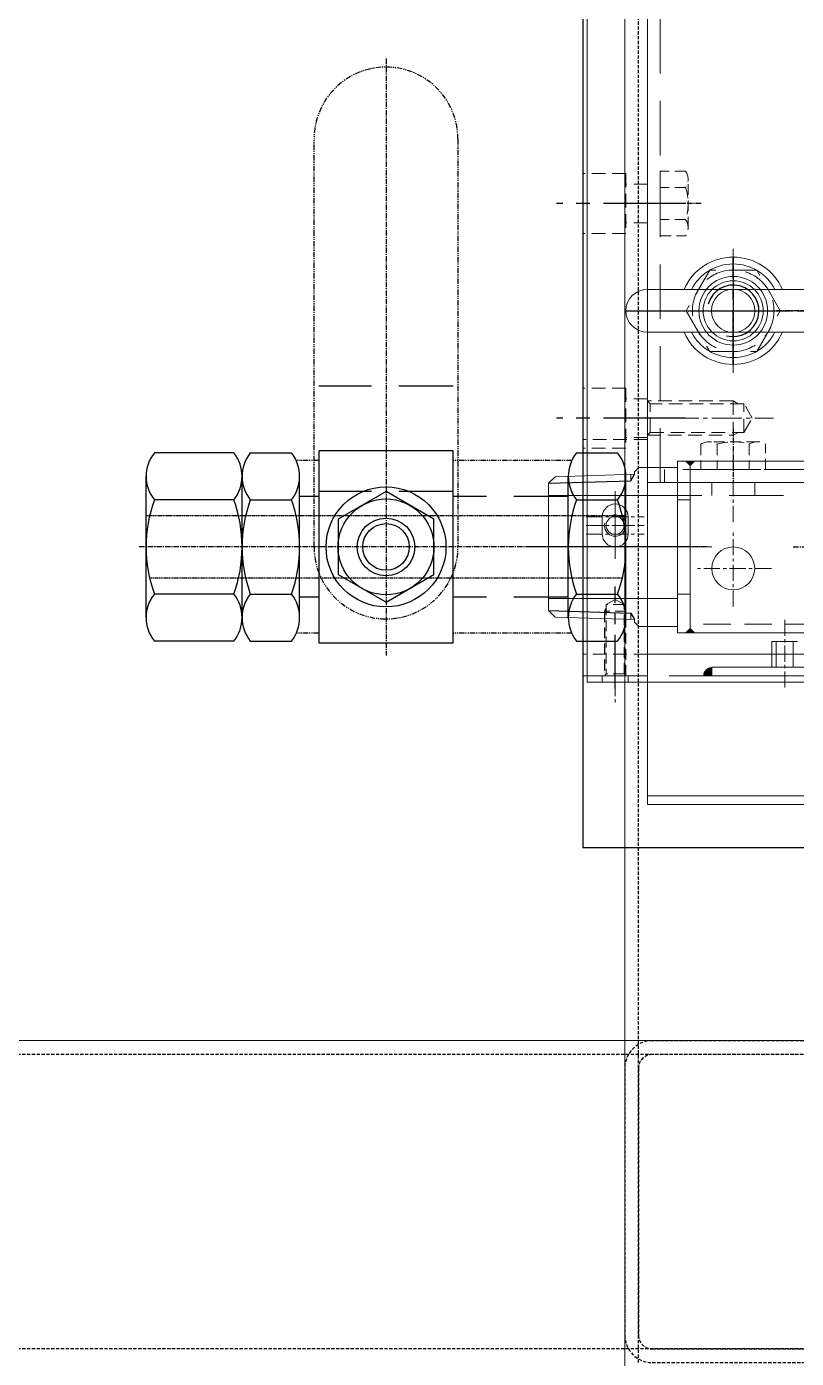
# Model space of a CAD drawing. Header units: millimetres. Extents: x -32759 to 129432, y 390 to 54305.
# Drawn here: x 28330.6 to 28510, y 24907.9 to 25218.1 of the extents above; entities that cross this region are included whole.
import ezdxf

# ---------------------------------------------------------------- set-up
doc = ezdxf.new("R2010")
doc.units = ezdxf.units.MM
for name, pattern in [('CENTER', [2, 1.25, -0.25, 0.25, -0.25]), ('CENTER1', [10, 7, -1, 1, -1]), ('CENTER2', [28.575, 19.05, -3.175, 3.175, -3.175]), ('DASHED', [19.05, 12.7, -6.35]), ('HIDDEN', [0.375, 0.25, -0.125]), ('HIDDEN2', [4.7625, 3.175, -1.5875]), ('HIDDENX2', [19.05, 12.7, -6.35]), ('PHANTOM', [2.5, 1.25, -0.25, 0.25, -0.25, 0.25, -0.25])]:
    doc.linetypes.add(name, pattern=pattern)
for name, color, linetype in [('01d', 211, 'Continuous'), ('8', 17, 'Continuous'), ('BALL-VALVE-1', 1, 'CENTER'), ('BALL-VALVE-2', 2, 'HIDDEN'), ('BALL-VALVE-3', 3, 'DASHED'), ('BALL-VALVE-4', 4, 'PHANTOM'), ('BALL-VALVE-5', 7, 'Continuous'), ('BALL-VALVE-8', 8, 'Continuous'), ('CEN', 1, 'CENTER'), ('CENTER', 1, 'CENTER'), ('HL', 2, 'HIDDEN'), ('THIN', 3, 'Continuous')]:
    doc.layers.add(name, color=color, linetype=linetype)
doc.layers.add('_BODY', color=7, linetype='Continuous', lineweight=13)

# ---------------------------------------------------------------- blocks, each defined once
blk = doc.blocks.new('6ertwstw')
at = {"ltscale": 0.5}
blk.add_line((205627.73, 31324.74), (205627.73, 30724.74), dxfattribs=at)
at = {"layer": 'HL', "ltscale": 3}
for p, q in [((205555.93, 30724.74), (205555.93, 31324.74)), ((205624.53, 30724.74), (205624.53, 31324.74))]:
    blk.add_line(p, q, dxfattribs=at)
blk = doc.blocks.new('78544')
at = {"color": 0}
blk.add_blockref('6ertwstw', (-14113.42, -7180.69), dxfattribs=at)
blk = doc.blocks.new('546YQQR3')
at = {"ltscale": 0.5}
blk.add_line((208098.28, 17591.14), (207248.28, 17591.14), dxfattribs=at)
blk = doc.blocks.new('UYEWS')
blk.add_blockref('546YQQR3', (0, 293.69))
blk = doc.blocks.new('56WERWT')
at = {"ltscale": 0.5}
blk.add_line((208553.36, 12985.34), (207713.36, 12985.34), dxfattribs=at)
at = {"layer": 'HL', "ltscale": 3}
blk.add_line((207713.36, 12982.14), (208553.36, 12982.14), dxfattribs=at)
blk = doc.blocks.new('875654')
at = {"layer": 'HL', "ltscale": 3}
for p, q in [((237346.1, 2606.34), (237283.9, 2606.34)), ((237346.1, 2603.14), (237283.9, 2603.14)), ((237277.5, 2599.94), (237277.5, 2537.74)), ((237280.7, 2599.94), (237280.7, 2537.74)), ((237349.3, 2537.74), (237349.3, 2599.94)), ((237352.5, 2537.74), (237352.5, 2599.94)), ((237283.9, 2534.54), (237346.1, 2534.54)), ((237283.9, 2531.34), (237346.1, 2531.34))]:
    blk.add_line(p, q, dxfattribs=at)
for centre, radius, start, end in [((237283.9, 2599.94), 6.4, 90, 180), ((237346.1, 2599.94), 6.4, 0, 90), ((237283.9, 2599.94), 3.2, 90, 180), ((237346.1, 2599.94), 3.2, 0, 90), ((237283.9, 2537.74), 6.4, 180, 270), ((237283.9, 2537.74), 3.2, 180, 270), ((237346.1, 2537.74), 6.4, 270, 0), ((237346.1, 2537.74), 3.2, 270, 0)]:
    blk.add_arc(centre, radius, start, end, dxfattribs=at)
blk = doc.blocks.new('574534')
for name, p in [('UYEWS', (-13724.46, 3117.63)), ('56WERWT', (-14184.54, 8017.12))]:
    blk.add_blockref(name, p)
at = {"color": 0}
blk.add_blockref('875654', (-43748.68, 18396.12), dxfattribs=at)
blk = doc.blocks.new('AE4TV4SE5YR6Y')
at = {"color": 2, "linetype": 'HIDDENX2', "ltscale": 0.5}
blk.add_lwpolyline([(-7337.92, 5245.23), (-7326.95, 5245.23), (-7321.47, 5254.73), (-7326.95, 5264.23), (-7337.92, 5264.23), (-7343.41, 5254.73), (-7337.92, 5245.23)], dxfattribs=at)
blk.add_circle((-7332.44, 5254.73), 9.5, dxfattribs=at)
blk.add_circle((-7332.44, 5254.73), 5.05)
at = {"layer": 'CENTER'}
for p, q in [((-7332.44, 5267.23), (-7332.44, 5242.23)), ((-7346.41, 5254.73), (-7318.47, 5254.73))]:
    blk.add_line(p, q, dxfattribs=at)
at = {"layer": 'THIN'}
blk.add_arc((-7332.44, 5254.73), 6, 255, 165, dxfattribs=at)
blk = doc.blocks.new('A4TCES5YTRTY')
at = {"color": 2, "linetype": 'HIDDENX2', "ltscale": 0.2}
for p, q in [((-7334.14, 5176.05), (-7334.14, 5164.79)), ((-7334.72, 5174.17), (-7340.64, 5174.17)), ((-7334.72, 5166.67), (-7340.64, 5166.67))]:
    blk.add_line(p, q, dxfattribs=at)
blk.add_lwpolyline([(-7340.64, 5177.92), (-7334.72, 5177.92, -0.309401), (-7334.72, 5174.17, -0.154701), (-7334.72, 5166.67, -0.309401), (-7334.72, 5162.91), (-7340.64, 5162.91), (-7340.64, 5177.92)], format="xyb", dxfattribs=at)
at = {"layer": 'CENTER'}
blk.add_line((-7331.14, 5170.42), (-7343.64, 5170.42), dxfattribs=at)
blk = doc.blocks.new('A$C0981541C')
at = {"color": 3}
for p in [(-65, 40), (365, 0)]:
    blk.add_line(p, (-65, 0), dxfattribs=at)
at = {"color": 2, "linetype": 'HIDDENX2'}
for p, q in [((-62, 40), (-62, 4)), ((-65, 4), (-62, 4)), ((-65, 3), (365, 3))]:
    blk.add_line(p, q, dxfattribs=at)
at = {"color": 1, "linetype": 'CENTER', "ltscale": 3}
for p, q in [((-25, 34.44), (-25, 5.56)), ((-10.56, 20), (-39.44, 20))]:
    blk.add_line(p, q, dxfattribs=at)
at = {"color": 3}
blk.add_circle((-25, 20), 7, dxfattribs=at)
at = {"extrusion": (0, 0, -1), "zscale": -1, "rotation": 90.00000000000004}
blk.add_blockref('AE4TV4SE5YR6Y', (5279.73, 7352.44), dxfattribs=at)
at = {"extrusion": (0, 0, -1), "xscale": -1, "zscale": -1}
blk.add_blockref('A4TCES5YTRTY', (-7278.64, -5150.42), dxfattribs=at)
at = {"extrusion": (0, 0, -1), "xscale": -1, "zscale": -1, "rotation": 270}
blk.add_blockref('A4TCES5YTRTY', (-5170.42, 7343.64), dxfattribs=at)
blk = doc.blocks.new('A$C4AA64E7E')
at = {"color": 1, "linetype": 'CENTER', "ltscale": 3}
for p, q in [((0, 6.54), (0, -9.54)), ((0, -28.91), (0, -11.09)), ((8.91, -20), (-8.91, -20))]:
    blk.add_line(p, q, dxfattribs=at)
at = {"color": 3}
for p, q in [((-20, 0), (-20, -40)), ((-20, 0), (630, 0)), ((-20, -40), (630, -40))]:
    blk.add_line(p, q, dxfattribs=at)
at = {"color": 2, "linetype": 'HIDDENX2', "ltscale": 3}
for p, q in [((-5, 0), (-5, -3)), ((5, 0), (5, -3))]:
    blk.add_line(p, q, dxfattribs=at)
at = {"color": 2, "linetype": 'HIDDENX2'}
blk.add_line((-20, -3), (630, -3), dxfattribs=at)
at = {"color": 3}
blk.add_circle((0, -20), 5, dxfattribs=at)
blk = doc.blocks.new('A$C50693D2F')
at = {"color": 0, "linetype": 'HIDDEN', "ltscale": 10}
for p, q in [((17.3, -6.06), (17.3, -11.06)), ((18.9, -6.49), (18.9, -10.62))]:
    blk.add_line(p, q, dxfattribs=at)
for points in [[(2.3, -6.06), (2.73, -6.49), (2.73, -10.62), (2.3, -11.06)], [(2.73, -6.49), (18.9, -6.49), (20.09, -8.56), (18.9, -10.62), (2.73, -10.62)]]:
    blk.add_lwpolyline(points, dxfattribs=at)
at = {"layer": 'CENTER', "ltscale": 10}
blk.add_line((-0.7, -8.56), (23.09, -8.56), dxfattribs=at)
at = {"layer": 'THIN', "color": 0, "linetype": 'HIDDEN', "ltscale": 10}
for points in [[(2.3, -6.06), (17.3, -6.06), (18.05, -6.49)], [(18.05, -10.62), (17.3, -11.06), (2.3, -11.06)]]:
    blk.add_lwpolyline(points, dxfattribs=at)
blk = doc.blocks.new('A$C48716A74')
at = {"color": 2}
for p, q in [((-15, -60), (-15, 460)), ((0, 460), (-15, 460)), ((0, -60), (0, 460))]:
    blk.add_line(p, q, dxfattribs=at)
at = {"color": 0, "linetype": 'HIDDEN2'}
for p, q in [((0, 455), (-15, 455)), ((-5, 407), (-15, 407)), ((-5, 393), (-5, 407)), ((0, 405), (-15, 405)), ((0, 404.5), (-5, 404.5)), ((0, 395.5), (-5, 395.5)), ((-5, 393), (-15, 393)), ((-5, 357), (-15, 357)), ((-5, 343), (-5, 357)), ((0, 354.5), (-5, 354.5)), ((0, 345.5), (-5, 345.5)), ((-5, 343), (-15, 343))]:
    blk.add_line(p, q, dxfattribs=at)
at = {"color": 1, "linetype": 'CENTER', "ltscale": 3}
for p, q in [((-7.5, 429.58), (-7.5, 420.42)), ((-2.92, 425), (-12.08, 425))]:
    blk.add_line(p, q, dxfattribs=at)
at = {"color": 3}
blk.add_circle((-7.5, 425), 2.1, dxfattribs=at)
blk.add_arc((-7.5, 425), 2.5, 254.966, 194.591)
at = {"layer": 'CEN', "color": 6, "linetype": 'CENTER2'}
blk.add_line((8.85, 430), (-21.19, 430), dxfattribs=at)
at = {"layer": 'CEN', "linetype": 'CENTER2'}
for p, q in [((8.85, 400), (-21.19, 400)), ((8.85, 400), (-21.19, 400)), ((8.85, 350), (-21.19, 350)), ((8.85, 350), (-21.19, 350))]:
    blk.add_line(p, q, dxfattribs=at)
at = {"ltscale": 10, "rotation": 270}
blk.add_blockref('A$C50693D2F', (1.06, 462.3), dxfattribs=at)
blk = doc.blocks.new('A$C1A602C20')
at = {"color": 1, "linetype": 'CENTER', "ltscale": 3}
blk.add_line((-99.84, -126.25), (-99.84, -110.32), dxfattribs=at)
for p, q in [((-102.84, -115.52), (-96.84, -115.52)), ((-102.84, -121.52), (-102.84, -115.52)), ((-101.84, -121.52), (-101.84, -115.52)), ((-97.84, -121.52), (-97.84, -115.52))]:
    blk.add_line(p, q)
at = {"color": 3}
for p, q in [((503.16, -121.52), (-116.84, -121.52)), ((-116.84, -123.52), (-116.84, -121.52)), ((503.16, -123.52), (-116.84, -123.52))]:
    blk.add_line(p, q, dxfattribs=at)
blk = doc.blocks.new('A$C53025D84')
at = {"layer": 'BALL-VALVE-1'}
for p, q in [((123.76, 60.25), (123.76, -78.79)), ((181.53, -53.51), (65.99, -53.51))]:
    blk.add_line(p, q, dxfattribs=at)
at = {"layer": 'BALL-VALVE-2'}
for p, q in [((179.64, -46.25), (67.87, -46.25)), ((178.79, -60.78), (68.72, -60.78))]:
    blk.add_line(p, q, dxfattribs=at)
at = {"layer": 'BALL-VALVE-3'}
for p, q in [((139.43, -16.1), (108.08, -16.1)), ((108.11, -41.78), (103.64, -41.78)), ((139.43, -40.62), (108.08, -40.62)), ((166.23, -41.78), (139.4, -41.78)), ((108.11, -65.25), (103.64, -65.25)), ((166.23, -65.25), (139.4, -65.25))]:
    blk.add_line(p, q, dxfattribs=at)
at = {"layer": 'BALL-VALVE-4'}
for p, q in [((108.11, -33.4), (102.83, -33.4)), ((167.03, -33.4), (139.4, -33.4)), ((108.11, -73.63), (102.83, -73.63)), ((167.03, -73.63), (139.4, -73.63))]:
    blk.add_line(p, q, dxfattribs=at)
blk.add_lwpolyline([(106.99, -53.51), (106.99, 41.49, -1), (140.52, 41.49), (140.52, -53.51, -1), (106.99, -53.51, -1)], format="xyb", dxfattribs=at)
at = {"layer": 'BALL-VALVE-5'}
for p, q in [((88.31, -31.59), (69.79, -31.59)), ((92.14, -31.59), (101.72, -31.59)), ((168.14, -31.59), (177.72, -31.59)), ((67.87, -69.97), (67.87, -37.06)), ((90.23, -69.97), (90.23, -37.06)), ((90.23, -69.97), (90.23, -37.06)), ((103.64, -69.97), (103.64, -37.06)), ((166.23, -69.97), (166.23, -37.06)), ((179.64, -69.97), (179.64, -37.06)), ((88.31, -42.55), (69.79, -42.55)), ((92.14, -42.55), (101.72, -42.55)), ((168.14, -42.55), (177.72, -42.55)), ((88.31, -64.48), (69.79, -64.48)), ((92.14, -64.48), (101.72, -64.48)), ((168.14, -64.48), (177.72, -64.48)), ((88.31, -75.44), (69.79, -75.44)), ((92.14, -75.44), (101.72, -75.44)), ((168.14, -75.44), (177.72, -75.44))]:
    blk.add_line(p, q, dxfattribs=at)
for points in [[(108.11, -75.87), (139.4, -75.87), (139.4, -31.16), (108.11, -31.16)], [(123.76, -66.41), (134.92, -59.96), (134.92, -47.06), (123.76, -40.62), (112.59, -47.06), (112.59, -59.96)]]:
    blk.add_lwpolyline(points, close=True, dxfattribs=at)
for radius in [13.97, 11.17, 6.71]:
    blk.add_circle((123.76, -53.51), radius, dxfattribs=at)
for centre, radius, start, end in [((76.66, -37.07), 8.79, 141.4251, 218.5749), ((81.44, -37.07), 8.79, 321.4251, 38.5749), ((99.01, -37.07), 8.79, 141.4251, 218.5749), ((94.85, -37.07), 8.79, 321.4251, 38.5749), ((175.01, -37.07), 8.79, 141.4251, 218.5749), ((170.85, -37.07), 8.79, 321.4251, 38.5749), ((100.19, -53.51), 32.32, 160.1638, 199.8362), ((57.91, -53.51), 32.32, 340.1638, 19.8362), ((122.54, -53.51), 32.32, 160.1638, 199.8362), ((71.32, -53.51), 32.32, 340.1638, 19.8362), ((198.54, -53.51), 32.32, 160.1638, 199.8362), ((147.32, -53.51), 32.32, 340.1638, 19.8362), ((76.66, -69.96), 8.79, 141.4251, 218.5749), ((81.44, -69.96), 8.79, 321.4251, 38.5749), ((99.01, -69.96), 8.79, 141.4251, 218.5749), ((94.85, -69.96), 8.79, 321.4251, 38.5749), ((175.01, -69.96), 8.79, 141.4251, 218.5749), ((170.85, -69.96), 8.79, 321.4251, 38.5749)]:
    blk.add_arc(centre, radius, start, end, dxfattribs=at)
at = {"layer": 'BALL-VALVE-8'}
blk.add_circle((123.76, -53.51), 5.42, dxfattribs=at)
blk = doc.blocks.new('1_4 STS SORKET_FV')
for radius in [9.5, 5.72]:
    blk.add_circle((9246.98, -3524.99), radius)
at = {"layer": 'CENTER'}
for p, q in [((9246.98, -3508.99), (9246.98, -3540.99)), ((9262.98, -3524.99), (9230.98, -3524.99))]:
    blk.add_line(p, q, dxfattribs=at)
at = {"layer": 'THIN'}
blk.add_circle((9246.98, -3524.99), 6.58, dxfattribs=at)
blk = doc.blocks.new('WEVWE4TRCER5TY')
for p, q in [((-5658.66, 747.58), (-5658.66, 784.58)), ((-5647.79, 781.5), (-5647.79, 782.98)), ((-5658.66, 778.08), (-5628.66, 778.08)), ((-5658.66, 754.08), (-5628.66, 754.08)), ((-5647.79, 750.66), (-5647.79, 749.19))]:
    blk.add_line(p, q)
blk.add_lwpolyline([(-5658.66, 784.58), (-5649.66, 784.58), (-5648.66, 783.58), (-5648.66, 783.01), (-5630.19, 782.43), (-5628.66, 780.9), (-5628.66, 751.26), (-5630.19, 749.74), (-5648.66, 749.16), (-5648.66, 748.58), (-5649.66, 747.58), (-5658.66, 747.58)])
at = {"layer": 'CENTER'}
blk.add_line((-5665.47, 766.08), (-5623.92, 766.08), dxfattribs=at)
at = {"layer": 'THIN'}
for points in [[(-5628.66, 780.9), (-5647.79, 781.5), (-5648.66, 783.01)], [(-5628.66, 751.26), (-5647.79, 750.66), (-5648.66, 749.16)]]:
    blk.add_lwpolyline(points, dxfattribs=at)
blk = doc.blocks.new('A$C22B00287')
for points in [[(-80, 51), (-81, 52), (-79, 52)], [(-79, 12), (-80, 13), (-81, 12)]]:
    blk.add_hatch(color=256).paths.add_polyline_path(points)
for p, q in [((-81, 52), (-79, 52)), ((-81, 12), (-79, 12))]:
    blk.add_line(p, q)
at = {"color": 2, "linetype": 'HIDDEN2', "ltscale": 2}
for p, q in [((520, 50), (-80, 50)), ((-83, 43), (-80, 43)), ((-83, 21), (-80, 21)), ((-80, 14), (520, 14))]:
    blk.add_line(p, q, dxfattribs=at)
at = {"color": 1, "linetype": 'CENTER1', "ltscale": 2}
blk.add_line((-88, 32), (-75, 32), dxfattribs=at)
for points in [[(-81, 52), (-83, 52), (-83, 12), (-81, 12), (-80, 13), (-80, 51)], [(519, 52), (-79, 52), (-80, 51), (-80, 13), (-79, 12), (519, 12), (520, 13), (520, 51)]]:
    blk.add_lwpolyline(points, close=True)
at = {"xscale": -1}
for name, p in [('WEVWE4TRCER5TY', (-5741.66, -734.08)), ('1_4 STS SORKET_FV', (9206.98, 3556.99))]:
    blk.add_blockref(name, p, dxfattribs=at)
blk = doc.blocks.new('A$C66C32B64')
at = {"ltscale": 10}
blk.add_lwpolyline([(-8.93, 5), (31.07, 5, -1), (31.07, -5), (-8.93, -5, -1)], format="xyb", close=True, dxfattribs=at)
for radius, start, end in [(12.5, 23.5782, 156.4218), (10.91, 27.2772, 152.7228), (12.5, 203.5782, 336.4218), (10.91, 207.2772, 332.7228)]:
    blk.add_arc((11.07, 0), radius, start, end, dxfattribs=at)
at = {"layer": 'CENTER', "ltscale": 10}
for p, q in [((11.07, 12.5), (11.07, -12.5)), ((-13.93, 0), (36.07, 0))]:
    blk.add_line(p, q, dxfattribs=at)
blk = doc.blocks.new('A$C1D586A40')
at = {"ltscale": 10}
h = blk.add_hatch(color=256, dxfattribs=at)
h.dxf.hatch_style = 1
h.paths.add_polyline_path([(150, 601.76, -0.414214), (148, 603.76), (150, 603.76)])
at = {"color": 3}
for p, q in [((135, 631.76), (216, 631.76)), ((135, 631.76), (135, 605.26)), ((121, 605.26), (799, 605.26)), ((121, 82.26), (121, 605.26)), ((124.5, 566.76), (124.5, 570.76)), ((130.5, 566.76), (130.5, 570.76))]:
    blk.add_line(p, q, dxfattribs=at)
at = {"color": 1, "linetype": 'CENTER', "ltscale": 3}
for p, q in [((127.5, 598.76), (127.5, 610.26)), ((127.5, 560.76), (127.5, 576.76)), ((120.75, 570.76), (134.25, 570.76)), ((120.75, 568.76), (134.25, 568.76)), ((120.75, 566.76), (134.25, 566.76)), ((155, 533.21), (155, 504.32)), ((140.56, 518.76), (169.44, 518.76))]:
    blk.add_line(p, q, dxfattribs=at)
at = {"color": 2, "linetype": 'HIDDENX2'}
for p, q in [((124.5, 603.76), (124.5, 605.26)), ((130.5, 603.76), (130.5, 605.26)), ((121, 603.76), (799, 603.76))]:
    blk.add_line(p, q, dxfattribs=at)
at = {"linetype": 'HIDDEN2'}
for p, q in [((155, 547.76), (155, 539.76)), ((157.5, 547.09), (157.5, 540.44))]:
    blk.add_line(p, q, dxfattribs=at)
at = {"color": 1, "linetype": 'CENTER1'}
blk.add_line((130, 543.76), (164.42, 543.76), dxfattribs=at)
at = {"color": 2, "ltscale": 10}
blk.add_lwpolyline([(785, 451.31), (785, 633.76), (135, 633.76), (135, 53.76), (785, 53.76), (785, 252.03)], dxfattribs=at)
at = {"linetype": 'HIDDEN2'}
for points in [[(135, 547.76), (155, 547.76), (156.17, 547.09)], [(135, 547.76), (135.68, 547.09), (135.68, 540.44), (135, 539.76)], [(135.68, 547.09), (157.5, 547.09), (159.42, 543.76), (157.5, 540.44), (135.68, 540.44)], [(156.17, 540.44), (155, 539.76), (135, 539.76)]]:
    blk.add_lwpolyline(points, dxfattribs=at)
at = {"color": 3}
blk.add_circle((155, 518.76), 8, dxfattribs=at)
for centre, start, end in [((127.5, 570.76), 0, 180), ((127.5, 566.76), 180, 0)]:
    blk.add_arc(centre, 3, start, end, dxfattribs=at)
for name, p in [('A$C48716A74', (135, 143.76)), ('A$C22B00287', (225, 541.76))]:
    blk.add_blockref(name, p)
at = {"ltscale": 10, "xscale": -1, "rotation": 180}
for name, p in [('A$C1A602C20', (266.84, 480.25)), ('A$C53025D84', (-49.64, 520.25))]:
    blk.add_blockref(name, p, dxfattribs=at)
at = {"xscale": -1, "rotation": 180}
blk.add_blockref('A$C4AA64E7E', (155, 558.76), dxfattribs=at)
at = {"rotation": 270}
blk.add_blockref('A$C0981541C', (135, 493.76), dxfattribs=at)
at = {"ltscale": 10}
blk.add_blockref('A$C66C32B64', (143.93, 518.76), dxfattribs=at)
blk = doc.blocks.new('lyk-2709')
at = {"layer": 'CENTER'}
blk.add_line((174866.83, 19875.36), (175456.2, 19875.36), dxfattribs=at)
blk = doc.blocks.new('asdfassas')
at = {"ltscale": 0.5}
for p, q in [((130716.24, 40325.74), (129956.24, 40325.74)), ((130716.24, 39725.74), (130716.24, 40325.74))]:
    blk.add_line(p, q, dxfattribs=at)
blk = doc.blocks.new('XCVBXCVBXCVBCXCBCXB')
at = {"layer": '01d'}
blk.add_blockref('asdfassas', (6141.43, -3692.74), dxfattribs=at)
at = {"layer": '8', "ltscale": 0.5}
blk.add_blockref('lyk-2709', (-38643.49, 16632.64), dxfattribs=at)
blk = doc.blocks.new('7RYT')
blk.add_blockref('XCVBXCVBXCVBCXCBCXB', (170827.6, -771.94))
at = {"ltscale": 0.5, "xscale": -1}
blk.add_blockref('A$C1D586A40', (307805.26, 35217.29), dxfattribs=at)
blk = doc.blocks.new('y8e5ey')
for name, p, rotation in [('78544', (120364.948, -179805.35), 90), ('574534', (117525.357, -181894.861), 90), ('7RYT', (404198.408, 47615.019), 180.0000000000476)]:
    blk.add_blockref(name, p, dxfattribs=dict(rotation=rotation))
blk = doc.blocks.new('1')
at = {"color": 6}
blk.add_blockref('y8e5ey', (-86090.027, -6800.077), dxfattribs=at)
blk = doc.blocks.new('sdfgsdfgcxvxbxcv')
blk.add_blockref('1', (266381.038, 132792.991))

msp = doc.modelspace()

# ---------------------------------------------------------------- block references
at = {"layer": '_BODY'}
msp.add_blockref('sdfgsdfgcxvxbxcv', (-248343.91, -112719.97), dxfattribs=at)

doc.saveas('drawing.dxf')
